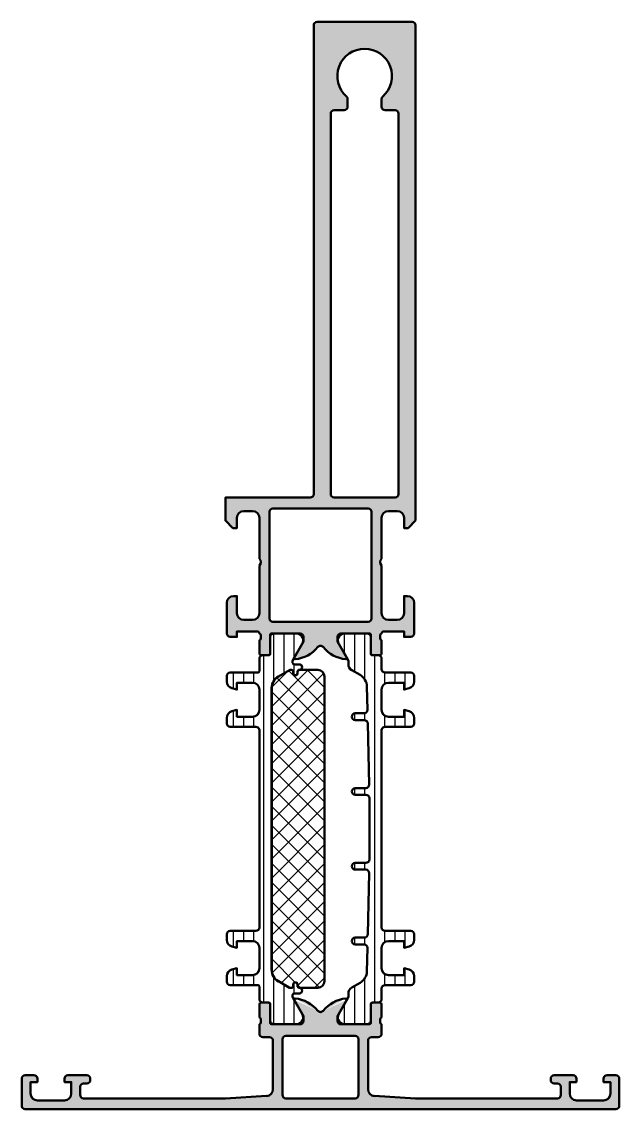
# Model space of a CAD drawing. Extents: x 0 to 88, y 0 to 160.
import ezdxf

# ---------------------------------------------------------------- set-up
doc = ezdxf.new("R2010")
doc.units = 0
for name, color, linetype, lineweight in [('0S-Alu contour', 7, 'Continuous', 50), ('0S-Alu hatch', 252, 'Continuous', 25), ('0S-Plastic contour', 254, 'Continuous', 50), ('0S-Plastic hatch', 253, 'Continuous', 25), ('0S-PT contour', 91, 'Continuous', 50), ('0S-PT hatch', 103, 'Continuous', 25)]:
    doc.layers.add(name, color=color, linetype=linetype, lineweight=lineweight)

# ---------------------------------------------------------------- blocks, each defined once
blk = doc.blocks.new('503200__FBF09C1D_7270_43C4_A4AC_3DA165FCC7B5_')
at = {"layer": '0S-Alu hatch'}
h = blk.add_hatch(color=256, dxfattribs=at)
edge = h.paths.add_edge_path()
edge.add_line((58, 86.6), (58, 159.5))
edge.add_arc((57.5, 159.5), 0.5, 0, 90)
edge.add_line((57.5, 160), (43.5, 160))
edge.add_arc((43.5, 159.5), 0.5, 90, 180)
edge.add_line((43, 159.5), (43, 90.5))
edge.add_ellipse((42.5, 90.5), major_axis=(-0.5, 0), ratio=1, start_angle=90, end_angle=180, ccw=False)
edge.add_line((42.5, 90), (30, 90))
edge.add_line((30, 90), (30, 86.6))
edge.add_line((30, 86.6), (31.1, 85.5))
edge.add_line((31.1, 85.5), (31.7, 85.5))
edge.add_line((31.7, 85.5), (31.7, 87))
edge.add_ellipse((32.7, 87), major_axis=(-1, 0), ratio=1, start_angle=270, end_angle=360, ccw=False)
edge.add_line((32.7, 88), (34, 88))
edge.add_ellipse((34, 87), major_axis=(-1, 0), ratio=1, start_angle=180, end_angle=270, ccw=False)
edge.add_line((35, 87), (35, 81))
edge.add_ellipse((34.47, 80.5), major_axis=(-0.725, 0), ratio=1, start_angle=136.3972, end_angle=223.6028, ccw=False)
edge.add_line((35, 80), (35, 73))
edge.add_ellipse((34, 73), major_axis=(-1, 0), ratio=1, start_angle=90, end_angle=180, ccw=False)
edge.add_line((34, 72), (32.7, 72))
edge.add_ellipse((32.7, 73), major_axis=(-1, 0), ratio=1, start_angle=0, end_angle=90, ccw=False)
edge.add_line((31.7, 73), (31.7, 75.5))
edge.add_line((31.7, 75.5), (31.2, 75.5))
edge.add_arc((31.2, 74.5), 1, 90, 180)
edge.add_line((30.2, 74.5), (30.2, 70))
edge.add_arc((30.7, 70), 0.5, 180, 270)
edge.add_line((30.7, 69.5), (31.7, 69.5))
edge.add_line((31.7, 69.5), (31.7, 70.3))
edge.add_line((31.7, 70.3), (34.7, 70.3))
edge.add_ellipse((34.7, 70), major_axis=(-0.3, 0), ratio=1, start_angle=180, end_angle=270, ccw=False)
edge.add_ellipse((34.9, 69.72), major_axis=(-0.3, 0), ratio=1, start_angle=180, end_angle=250.5288, ccw=False)
edge.add_line((35.2, 69.72), (35.2, 69.28))
edge.add_ellipse((34.9, 69.28), major_axis=(-0.3, 0), ratio=1, start_angle=109.4712, end_angle=180, ccw=False)
edge.add_line((35, 69), (35, 67.1))
edge.add_arc((35.3, 67.1), 0.3, 180, 270)
edge.add_line((35.3, 66.8), (36.29, 66.8))
edge.add_arc((36.29, 67.1), 0.3, 270, 360)
edge.add_line((36.59, 67.1), (36.59, 69.8))
edge.add_ellipse((36.79, 69.8), major_axis=(-0.2, 0), ratio=1, start_angle=270, end_angle=360, ccw=False)
edge.add_line((36.79, 70), (41, 70))
edge.add_ellipse((41, 69.5), major_axis=(-0.5, 0), ratio=1, start_angle=180, end_angle=270, ccw=False)
edge.add_line((41.5, 69.5), (41.5, 68.8))
edge.add_line((41.5, 68.8), (40.12, 66.41))
edge.add_arc((40.24, 66.34), 0.138, 150, 275.9273)
edge.add_arc((39.74, 71.17), 5, 275.9273, 320.829)
edge.add_ellipse((44, 67.7), major_axis=(-0.5, 0), ratio=1, start_angle=219.171, end_angle=320.829, ccw=False)
edge.add_arc((48.26, 71.17), 5, 219.171, 264.0727)
edge.add_arc((47.76, 66.34), 0.138, 264.0727, 390)
edge.add_line((47.88, 66.41), (46.5, 68.8))
edge.add_line((46.5, 68.8), (46.5, 69.5))
edge.add_ellipse((47, 69.5), major_axis=(-0.5, 0), ratio=1, start_angle=270, end_angle=360, ccw=False)
edge.add_line((47, 70), (51.21, 70))
edge.add_ellipse((51.21, 69.8), major_axis=(-0.2, 0), ratio=1, start_angle=180, end_angle=270, ccw=False)
edge.add_line((51.41, 69.8), (51.41, 67.1))
edge.add_arc((51.71, 67.1), 0.3, 180, 270)
edge.add_line((51.71, 66.8), (52.7, 66.8))
edge.add_arc((52.7, 67.1), 0.3, 270, 360)
edge.add_line((53, 67.1), (53, 69))
edge.add_ellipse((53.1, 69.28), major_axis=(-0.3, 0), ratio=1, start_angle=0, end_angle=70.5288, ccw=False)
edge.add_line((52.8, 69.28), (52.8, 69.72))
edge.add_ellipse((53.1, 69.72), major_axis=(-0.3, 0), ratio=1, start_angle=289.4712, end_angle=360, ccw=False)
edge.add_ellipse((53.3, 70), major_axis=(-0.3, 0), ratio=1, start_angle=270, end_angle=360, ccw=False)
edge.add_line((53.3, 70.3), (56.3, 70.3))
edge.add_line((56.3, 70.3), (56.3, 69.5))
edge.add_line((56.3, 69.5), (57.3, 69.5))
edge.add_arc((57.3, 70), 0.5, 270, 360)
edge.add_line((57.8, 70), (57.8, 74.5))
edge.add_arc((56.8, 74.5), 1, 0, 90)
edge.add_line((56.8, 75.5), (56.3, 75.5))
edge.add_line((56.3, 75.5), (56.3, 73))
edge.add_ellipse((55.3, 73), major_axis=(-1, 0), ratio=1, start_angle=90, end_angle=180, ccw=False)
edge.add_line((55.3, 72), (54, 72))
edge.add_ellipse((54, 73), major_axis=(-1, 0), ratio=1, start_angle=0, end_angle=90, ccw=False)
edge.add_line((53, 73), (53, 80))
edge.add_ellipse((53.52, 80.5), major_axis=(-0.725, 0), ratio=1, start_angle=-43.6028, end_angle=43.6028, ccw=False)
edge.add_line((53, 81), (53, 87))
edge.add_ellipse((54, 87), major_axis=(-1, 0), ratio=1, start_angle=270, end_angle=360, ccw=False)
edge.add_line((54, 88), (55.3, 88))
edge.add_ellipse((55.3, 87), major_axis=(-1, 0), ratio=1, start_angle=180, end_angle=270, ccw=False)
edge.add_line((56.3, 87), (56.3, 85.5))
edge.add_line((56.3, 85.5), (56.9, 85.5))
edge.add_line((56.9, 85.5), (58, 86.6))
edge = h.paths.add_edge_path()
edge.add_ellipse((46, 146.5), major_axis=(-0.5, 0), ratio=1, start_angle=270, end_angle=360, ccw=False)
edge.add_line((46, 147), (47.5, 147))
edge.add_arc((47.5, 147.5), 0.5, 270, 360)
edge.add_line((48, 147.5), (48, 148.61))
edge.add_arc((47.5, 148.61), 0.5, 0, 48.4722)
edge.add_ellipse((50.5, 152), major_axis=(-4.02, 0), ratio=1, start_angle=131.5278, end_angle=48.4722, ccw=False)
edge.add_arc((53.5, 148.61), 0.5, 131.5281, 180.0003)
edge.add_line((53, 148.61), (53, 147.5))
edge.add_arc((53.5, 147.5), 0.5, 180, 270)
edge.add_line((53.5, 147), (55, 147))
edge.add_ellipse((55, 146.5), major_axis=(-0.5, 0), ratio=1, start_angle=180, end_angle=270, ccw=False)
edge.add_line((55.5, 146.5), (55.5, 90.5))
edge.add_ellipse((55, 90.5), major_axis=(-0.5, 0), ratio=1, start_angle=90, end_angle=180, ccw=False)
edge.add_line((55, 90), (46, 90))
edge.add_ellipse((46, 90.5), major_axis=(-0.5, 0), ratio=1, start_angle=0, end_angle=90, ccw=False)
edge.add_line((45.5, 90.5), (45.5, 146.5))
edge = h.paths.add_edge_path()
edge.add_ellipse((51, 87.9), major_axis=(-0.5, 0), ratio=1, start_angle=180, end_angle=270, ccw=False)
edge.add_line((51.5, 87.9), (51.5, 72.2))
edge.add_ellipse((51, 72.2), major_axis=(-0.5, 0), ratio=1, start_angle=90, end_angle=180, ccw=False)
edge.add_line((51, 71.7), (37, 71.7))
edge.add_ellipse((37, 72.2), major_axis=(-0.5, 0), ratio=1, start_angle=0, end_angle=90, ccw=False)
edge.add_line((36.5, 72.2), (36.5, 87.9))
edge.add_ellipse((37, 87.9), major_axis=(-0.5, 0), ratio=1, start_angle=270, end_angle=360, ccw=False)
edge.add_line((37, 88.4), (51, 88.4))
at = {"layer": '0S-Alu contour', "color": 7}
for points in [[(43, 159.5), (43, 90.5)], [(57.5, 160), (43.5, 160)], [(58, 86.6), (58, 159.5)], [(48, 147.5), (48, 148.61)], [(53, 148.61), (53, 147.5)], [(45.5, 90.5), (45.5, 146.5)], [(46, 147), (47.5, 147)], [(53.5, 147), (55, 147)], [(55.5, 146.5), (55.5, 90.5)], [(42.5, 90), (30, 90), (30, 86.6), (31.1, 85.5), (31.7, 85.5), (31.7, 87)], [(55, 90), (46, 90)], [(37, 88.4), (51, 88.4)], [(32.7, 88), (34, 88)], [(35, 87), (35, 81)], [(36.5, 72.2), (36.5, 87.9)], [(51.5, 87.9), (51.5, 72.2)], [(53, 81), (53, 87)], [(54, 88), (55.3, 88)], [(56.3, 87), (56.3, 85.5), (56.9, 85.5), (58, 86.6)], [(35, 80), (35, 73)], [(53, 73), (53, 80)], [(31.7, 73), (31.7, 75.5), (31.2, 75.5)], [(56.8, 75.5), (56.3, 75.5), (56.3, 73)], [(30.2, 74.5), (30.2, 70)], [(57.8, 70), (57.8, 74.5)], [(34, 72), (32.7, 72)], [(51, 71.7), (37, 71.7)], [(55.3, 72), (54, 72)], [(30.7, 69.5), (31.7, 69.5), (31.7, 70.3), (34.7, 70.3)], [(35, 69), (35, 67.1)], [(35.2, 69.72), (35.2, 69.28)], [(36.59, 67.1), (36.59, 69.8)], [(36.79, 70), (41, 70)], [(41.5, 69.5), (41.5, 68.8), (40.12, 66.41)], [(47.88, 66.41), (46.5, 68.8), (46.5, 69.5)], [(47, 70), (51.21, 70)], [(51.41, 69.8), (51.41, 67.1)], [(52.8, 69.28), (52.8, 69.72)], [(53, 67.1), (53, 69)], [(53.3, 70.3), (56.3, 70.3), (56.3, 69.5), (57.3, 69.5)], [(35.3, 66.8), (36.29, 66.8)], [(51.71, 66.8), (52.7, 66.8)]]:
    blk.add_lwpolyline(points, dxfattribs=at)
for centre, radius, start, end in [((43.5, 159.5), 0.5, 90, 180), ((57.5, 159.5), 0.5, 0, 90), ((47.5, 148.61), 0.5, 0, 48.4722), ((53.5, 148.61), 0.5, 131.5281, 180.0003), ((47.5, 147.5), 0.5, 270, 0), ((53.5, 147.5), 0.5, 180, 270), ((31.2, 74.5), 1, 90, 180), ((56.8, 74.5), 1, 0, 90), ((30.7, 70), 0.5, 180, 270), ((57.3, 70), 0.5, 270, 0), ((39.74, 71.17), 5, 275.9273, 320.829), ((48.26, 71.17), 5, 219.171, 264.0727), ((35.3, 67.1), 0.3, 180, 270), ((36.29, 67.1), 0.3, 270, 0), ((40.24, 66.34), 0.138, 150, 275.9273), ((47.76, 66.34), 0.138, 264.0727, 30), ((51.71, 67.1), 0.3, 180, 270), ((52.7, 67.1), 0.3, 270, 0)]:
    blk.add_arc(centre, radius, start, end, dxfattribs=at)
at = {"layer": '0S-Alu contour', "color": 7, "extrusion": (0, 0, -1)}
for centre, radius, start, end in [((-50.5, 152), 4.02, 311.5278, 228.4722), ((-46, 146.5), 0.5, 0, 90), ((-55, 146.5), 0.5, 90, 180), ((-42.5, 90.5), 0.5, 180, 270), ((-46, 90.5), 0.5, 270, 0), ((-55, 90.5), 0.5, 180, 270), ((-37, 87.9), 0.5, 0, 90), ((-51, 87.9), 0.5, 90, 180), ((-32.7, 87), 1, 0, 90), ((-34, 87), 1, 90, 180), ((-54, 87), 1, 0, 90), ((-55.3, 87), 1, 90, 180), ((-34.47, 80.5), 0.725, 136.3972, 223.6028), ((-53.52, 80.5), 0.725, 316.3972, 43.6028), ((-32.7, 73), 1, 270, 0), ((-34, 73), 1, 180, 270), ((-37, 72.2), 0.5, 270, 0), ((-51, 72.2), 0.5, 180, 270), ((-54, 73), 1, 270, 0), ((-55.3, 73), 1, 180, 270), ((-34.7, 70), 0.3, 90, 180), ((-34.9, 69.72), 0.3, 109.4712, 180), ((-34.9, 69.28), 0.3, 180, 250.5288), ((-36.79, 69.8), 0.2, 0, 90), ((-41, 69.5), 0.5, 90, 180), ((-47, 69.5), 0.5, 0, 90), ((-51.21, 69.8), 0.2, 90, 180), ((-53.1, 69.72), 0.3, 0, 70.5288), ((-53.1, 69.28), 0.3, 289.4712, 0), ((-53.3, 70), 0.3, 0, 90), ((-44, 67.7), 0.5, 39.171, 140.829)]:
    blk.add_arc(centre, radius, start, end, dxfattribs=at)
blk = doc.blocks.new('503220__0477EEE5_4C4A_4097_9302_1C21834B99CC_')
at = {"layer": '0S-Alu hatch'}
h = blk.add_hatch(color=256, dxfattribs=at)
edge = h.paths.add_edge_path()
edge.add_line((86.2, 5), (87.5, 5))
edge.add_ellipse((87.5, 4.5), major_axis=(-0.5, 0), ratio=1, start_angle=180, end_angle=270, ccw=False)
edge.add_line((88, 4.5), (88, 0.5))
edge.add_ellipse((87.5, 0.5), major_axis=(-0.5, 0), ratio=1, start_angle=90, end_angle=180, ccw=False)
edge.add_line((87.5, 0), (0.5, 0))
edge.add_ellipse((0.5, 0.5), major_axis=(-0.5, 0), ratio=1, start_angle=0, end_angle=90, ccw=False)
edge.add_line((0, 0.5), (0, 4.5))
edge.add_ellipse((0.5, 4.5), major_axis=(-0.5, 0), ratio=1, start_angle=270, end_angle=360, ccw=False)
edge.add_line((0.5, 5), (1.8, 5))
edge.add_ellipse((1.8, 4.5), major_axis=(-0.5, 0), ratio=1, start_angle=180, end_angle=270, ccw=False)
edge.add_line((2.3, 4.5), (2.3, 4))
edge.add_line((2.3, 4), (1.3, 4))
edge.add_line((1.3, 4), (1.3, 2.3))
edge.add_arc((2.3, 2.3), 1, 180, 270)
edge.add_line((2.3, 1.3), (6.3, 1.3))
edge.add_arc((6.3, 2.3), 1, 270, 360)
edge.add_line((7.3, 2.3), (7.3, 4))
edge.add_line((7.3, 4), (6.3, 4))
edge.add_line((6.3, 4), (6.3, 4.5))
edge.add_ellipse((6.8, 4.5), major_axis=(-0.5, 0), ratio=1, start_angle=270, end_angle=360, ccw=False)
edge.add_line((6.8, 5), (9.6, 5))
edge.add_ellipse((9.6, 4.5), major_axis=(-0.5, 0), ratio=1, start_angle=180, end_angle=270, ccw=False)
edge.add_line((10.1, 4.5), (10.1, 4.3))
edge.add_ellipse((9.6, 4.3), major_axis=(-0.5, 0), ratio=1, start_angle=90, end_angle=180, ccw=False)
edge.add_line((9.6, 3.8), (9.1, 3.8))
edge.add_arc((9.1, 3.3), 0.5, 90, 180)
edge.add_line((8.6, 3.3), (8.6, 2.1))
edge.add_arc((9.1, 2.1), 0.5, 180, 270)
edge.add_line((9.1, 1.6), (30, 1.6))
edge.add_line((30, 1.6), (36.06, 1.95))
edge.add_arc((36, 2.94), 1, 273.2705, 360)
edge.add_line((37, 2.94), (37, 10.1))
edge.add_arc((36.5, 10.1), 0.5, 0, 90)
edge.add_line((36.5, 10.6), (35.5, 10.6))
edge.add_ellipse((35.5, 11.1), major_axis=(-0.5, 0), ratio=1, start_angle=0, end_angle=90, ccw=False)
edge.add_line((35, 11.1), (35, 12.5))
edge.add_arc((34.9, 12.78), 0.3, 289.4712, 360)
edge.add_line((35.2, 12.78), (35.2, 13.22))
edge.add_arc((34.9, 13.22), 0.3, 0, 70.5288)
edge.add_line((35, 13.5), (35, 15.4))
edge.add_ellipse((35.3, 15.4), major_axis=(-0.3, 0), ratio=1, start_angle=270, end_angle=360, ccw=False)
edge.add_line((35.3, 15.7), (36.29, 15.7))
edge.add_ellipse((36.29, 15.4), major_axis=(-0.3, 0), ratio=1, start_angle=180, end_angle=270, ccw=False)
edge.add_line((36.59, 15.4), (36.59, 12.7))
edge.add_arc((36.79, 12.7), 0.2, 180, 270)
edge.add_line((36.79, 12.5), (41, 12.5))
edge.add_arc((41, 13), 0.5, 270, 360)
edge.add_line((41.5, 13), (41.5, 13.7))
edge.add_line((41.5, 13.7), (40.12, 16.09))
edge.add_ellipse((40.24, 16.16), major_axis=(-0.138, 0), ratio=1, start_angle=-95.9273, end_angle=30, ccw=False)
edge.add_ellipse((39.74, 11.33), major_axis=(-5, 0), ratio=1, start_angle=219.171, end_angle=264.0727, ccw=False)
edge.add_arc((44, 14.8), 0.5, 219.171, 320.829)
edge.add_ellipse((48.26, 11.33), major_axis=(-5, 0), ratio=1, start_angle=275.9273, end_angle=320.829, ccw=False)
edge.add_ellipse((47.76, 16.16), major_axis=(-0.138, 0), ratio=1, start_angle=150, end_angle=275.9273, ccw=False)
edge.add_line((47.88, 16.09), (46.5, 13.7))
edge.add_line((46.5, 13.7), (46.5, 13))
edge.add_arc((47, 13), 0.5, 180, 270)
edge.add_line((47, 12.5), (51.21, 12.5))
edge.add_arc((51.21, 12.7), 0.2, 270, 360)
edge.add_line((51.41, 12.7), (51.41, 15.4))
edge.add_ellipse((51.71, 15.4), major_axis=(-0.3, 0), ratio=1, start_angle=270, end_angle=360, ccw=False)
edge.add_line((51.71, 15.7), (52.7, 15.7))
edge.add_ellipse((52.7, 15.4), major_axis=(-0.3, 0), ratio=1, start_angle=180, end_angle=270, ccw=False)
edge.add_line((53, 15.4), (53, 13.5))
edge.add_arc((53.1, 13.22), 0.3, 109.4712, 180)
edge.add_line((52.8, 13.22), (52.8, 12.78))
edge.add_arc((53.1, 12.78), 0.3, 180, 250.5288)
edge.add_line((53, 12.5), (53, 11.1))
edge.add_ellipse((52.5, 11.1), major_axis=(-0.5, 0), ratio=1, start_angle=90, end_angle=180, ccw=False)
edge.add_line((52.5, 10.6), (51.5, 10.6))
edge.add_arc((51.5, 10.1), 0.5, 90, 180)
edge.add_line((51, 10.1), (51, 2.94))
edge.add_arc((52, 2.94), 1, 180, 266.7295)
edge.add_line((51.94, 1.95), (58, 1.6))
edge.add_line((58, 1.6), (78.9, 1.6))
edge.add_arc((78.9, 2.1), 0.5, 270, 360)
edge.add_line((79.4, 2.1), (79.4, 3.3))
edge.add_arc((78.9, 3.3), 0.5, 0, 90)
edge.add_line((78.9, 3.8), (78.4, 3.8))
edge.add_ellipse((78.4, 4.3), major_axis=(-0.5, 0), ratio=1, start_angle=0, end_angle=90, ccw=False)
edge.add_line((77.9, 4.3), (77.9, 4.5))
edge.add_ellipse((78.4, 4.5), major_axis=(-0.5, 0), ratio=1, start_angle=270, end_angle=360, ccw=False)
edge.add_line((78.4, 5), (81.2, 5))
edge.add_ellipse((81.2, 4.5), major_axis=(-0.5, 0), ratio=1, start_angle=180, end_angle=270, ccw=False)
edge.add_line((81.7, 4.5), (81.7, 4))
edge.add_line((81.7, 4), (80.7, 4))
edge.add_line((80.7, 4), (80.7, 2.3))
edge.add_arc((81.7, 2.3), 1, 180, 270)
edge.add_line((81.7, 1.3), (85.7, 1.3))
edge.add_arc((85.7, 2.3), 1, 270, 360)
edge.add_line((86.7, 2.3), (86.7, 4))
edge.add_line((86.7, 4), (85.7, 4))
edge.add_line((85.7, 4), (85.7, 4.5))
edge.add_ellipse((86.2, 4.5), major_axis=(-0.5, 0), ratio=1, start_angle=270, end_angle=360, ccw=False)
edge = h.paths.add_edge_path()
edge.add_arc((49.1, 10.3), 0.5, 0, 90)
edge.add_line((49.1, 10.8), (38.9, 10.8))
edge.add_arc((38.9, 10.3), 0.5, 90, 180)
edge.add_line((38.4, 10.3), (38.4, 2.1))
edge.add_arc((38.9, 2.1), 0.5, 180, 270)
edge.add_line((38.9, 1.6), (49.1, 1.6))
edge.add_arc((49.1, 2.1), 0.5, 270, 360)
edge.add_line((49.6, 2.1), (49.6, 10.3))
at = {"layer": '0S-Alu contour', "color": 7}
for points in [[(41.5, 13), (41.5, 13.7), (40.12, 16.09)], [(47.88, 16.09), (46.5, 13.7), (46.5, 13)], [(35, 13.5), (35, 15.4)], [(35.3, 15.7), (36.29, 15.7)], [(36.59, 15.4), (36.59, 12.7)], [(51.41, 12.7), (51.41, 15.4)], [(51.71, 15.7), (52.7, 15.7)], [(53, 15.4), (53, 13.5)], [(35.2, 12.78), (35.2, 13.22)], [(52.8, 13.22), (52.8, 12.78)], [(35, 11.1), (35, 12.5)], [(36.79, 12.5), (41, 12.5)], [(47, 12.5), (51.21, 12.5)], [(53, 12.5), (53, 11.1)], [(36.5, 10.6), (35.5, 10.6)], [(37, 2.94), (37, 10.1)], [(38.4, 10.3), (38.4, 2.1)], [(49.1, 10.8), (38.9, 10.8)], [(49.6, 2.1), (49.6, 10.3)], [(51, 10.1), (51, 2.94)], [(52.5, 10.6), (51.5, 10.6)], [(0.5, 5), (1.8, 5)], [(6.8, 5), (9.6, 5)], [(78.4, 5), (81.2, 5)], [(86.2, 5), (87.5, 5)], [(0, 0.5), (0, 4.5)], [(2.3, 4.5), (2.3, 4), (1.3, 4), (1.3, 2.3)], [(7.3, 2.3), (7.3, 4), (6.3, 4), (6.3, 4.5)], [(8.6, 3.3), (8.6, 2.1)], [(9.6, 3.8), (9.1, 3.8)], [(10.1, 4.5), (10.1, 4.3)], [(77.9, 4.3), (77.9, 4.5)], [(78.9, 3.8), (78.4, 3.8)], [(79.4, 2.1), (79.4, 3.3)], [(81.7, 4.5), (81.7, 4), (80.7, 4), (80.7, 2.3)], [(86.7, 2.3), (86.7, 4), (85.7, 4), (85.7, 4.5)], [(88, 4.5), (88, 0.5)], [(9.1, 1.6), (30, 1.6), (36.06, 1.95)], [(51.94, 1.95), (58, 1.6), (78.9, 1.6)], [(87.5, 0), (0.5, 0)], [(2.3, 1.3), (6.3, 1.3)], [(38.9, 1.6), (49.1, 1.6)], [(81.7, 1.3), (85.7, 1.3)]]:
    blk.add_lwpolyline(points, dxfattribs=at)
at = {"layer": '0S-Alu contour', "color": 7, "extrusion": (0, 0, -1)}
for centre, radius, start, end in [((-40.24, 16.16), 0.138, 330, 95.9273), ((-39.74, 11.33), 5, 95.9273, 140.829), ((-48.26, 11.33), 5, 39.171, 84.0727), ((-47.76, 16.16), 0.138, 84.0727, 210), ((-35.3, 15.4), 0.3, 0, 90), ((-36.29, 15.4), 0.3, 90, 180), ((-51.71, 15.4), 0.3, 0, 90), ((-52.7, 15.4), 0.3, 90, 180), ((-35.5, 11.1), 0.5, 270, 0), ((-52.5, 11.1), 0.5, 180, 270), ((-0.5, 4.5), 0.5, 0, 90), ((-1.8, 4.5), 0.5, 90, 180), ((-6.8, 4.5), 0.5, 0, 90), ((-9.6, 4.5), 0.5, 90, 180), ((-78.4, 4.5), 0.5, 0, 90), ((-81.2, 4.5), 0.5, 90, 180), ((-86.2, 4.5), 0.5, 0, 90), ((-87.5, 4.5), 0.5, 90, 180), ((-9.6, 4.3), 0.5, 180, 270), ((-78.4, 4.3), 0.5, 270, 0), ((-0.5, 0.5), 0.5, 270, 0), ((-87.5, 0.5), 0.5, 180, 270)]:
    blk.add_arc(centre, radius, start, end, dxfattribs=at)
at = {"layer": '0S-Alu contour', "color": 7}
for centre, radius, start, end in [((44, 14.8), 0.5, 219.171, 320.829), ((34.9, 13.22), 0.3, 0, 70.5288), ((41, 13), 0.5, 270, 0), ((47, 13), 0.5, 180, 270), ((53.1, 13.22), 0.3, 109.4712, 180), ((34.9, 12.78), 0.3, 289.4712, 0), ((36.79, 12.7), 0.2, 180, 270), ((51.21, 12.7), 0.2, 270, 0), ((53.1, 12.78), 0.3, 180, 250.5288), ((36.5, 10.1), 0.5, 0, 90), ((38.9, 10.3), 0.5, 90, 180), ((49.1, 10.3), 0.5, 0, 90), ((51.5, 10.1), 0.5, 90, 180), ((9.1, 3.3), 0.5, 90, 180), ((78.9, 3.3), 0.5, 0, 90), ((2.3, 2.3), 1, 180, 270), ((6.3, 2.3), 1, 270, 0), ((9.1, 2.1), 0.5, 180, 270), ((36, 2.94), 1, 273.2705, 0), ((38.9, 2.1), 0.5, 180, 270), ((49.1, 2.1), 0.5, 270, 0), ((52, 2.94), 1, 180, 266.7295), ((78.9, 2.1), 0.5, 270, 0), ((81.7, 2.3), 1, 180, 270), ((85.7, 2.3), 1, 270, 0)]:
    blk.add_arc(centre, radius, start, end, dxfattribs=at)
blk = doc.blocks.new('284595__67438B92_7029_4BF4_AF75_6BC2DD6FCB0E___C533462F_7734_4050_9F38_A0FD3E16337D_')
at = {"layer": '0S-Plastic hatch'}
h = blk.add_hatch(dxfattribs=at)
h.set_pattern_fill('ANSI31', color=256, scale=0.468, angle=45, style=0)
edge = h.paths.add_edge_path()
edge.add_line((30.2, 62.92), (30.2, 63.75))
edge.add_ellipse((30.7, 63.75), major_axis=(-0.5, 0), ratio=1, start_angle=270, end_angle=360, ccw=False)
edge.add_line((30.7, 64.25), (34.8, 64.25))
edge.add_arc((34.8, 64.45), 0.2, 270, 360)
edge.add_line((35, 64.45), (35, 66.29))
edge.add_ellipse((35.5, 66.29), major_axis=(-0.5, 0), ratio=1, start_angle=269.9997, end_angle=360, ccw=False)
edge.add_line((35.5, 66.79), (36.31, 66.79))
edge.add_arc((36.31, 67.09), 0.3, 270, 360)
edge.add_line((36.61, 67.09), (36.61, 69.49))
edge.add_ellipse((37.11, 69.49), major_axis=(-0.5, 0), ratio=1, start_angle=-90.0003, end_angle=0.0003, ccw=False)
edge.add_line((37.11, 69.99), (40.59, 69.99))
edge.add_ellipse((40.44, 69), major_axis=(-1, 0), ratio=1, start_angle=147.273, end_angle=261.8184, ccw=False)
edge.add_line((41.28, 68.46), (39.97, 66.18))
edge.add_arc((40.4, 65.93), 0.5, 150, 180.0057)
edge.add_line((39.9, 65.93), (39.9, 65.7))
edge.add_arc((40.15, 65.7), 0.25, 180, 270)
edge.add_line((40.15, 65.45), (40.9, 65.45))
edge.add_ellipse((40.9, 65.05), major_axis=(-0.399, 0), ratio=1, start_angle=90, end_angle=270, ccw=False)
edge.add_arc((40.9, 64.35), 0.301, 90, 180)
edge.add_line((40.6, 64.35), (40.6, 64.15))
edge.add_ellipse((40.3, 64.15), major_axis=(-0.299, 0), ratio=1, start_angle=0, end_angle=180, ccw=False)
edge.add_line((40, 64.15), (40, 64.35))
edge.add_arc((39.7, 64.35), 0.3, 0, 86.6064)
edge.add_line((39.72, 64.65), (39.53, 64.65))
edge.add_arc((39.53, 64.45), 0.2, 90, 120)
edge.add_line((39.43, 64.62), (37.8, 63.68))
edge.add_arc((38.8, 61.95), 2, 120, 180)
edge.add_line((36.8, 61.95), (36.8, 20.55))
edge.add_arc((38.8, 20.55), 2, 180, 240)
edge.add_line((37.8, 18.82), (39.43, 17.88))
edge.add_arc((39.53, 18.05), 0.2, 240, 270)
edge.add_line((39.53, 17.85), (39.72, 17.85))
edge.add_arc((39.7, 18.15), 0.3, 273.3936, 360)
edge.add_line((40, 18.15), (40, 18.35))
edge.add_ellipse((40.3, 18.35), major_axis=(-0.299, 0), ratio=1, start_angle=180, end_angle=360, ccw=False)
edge.add_line((40.6, 18.35), (40.6, 18.15))
edge.add_arc((40.9, 18.15), 0.301, 180, 270)
edge.add_ellipse((40.9, 17.45), major_axis=(-0.399, 0), ratio=1, start_angle=90, end_angle=270, ccw=False)
edge.add_line((40.9, 17.05), (40.15, 17.05))
edge.add_arc((40.15, 16.8), 0.25, 90, 180)
edge.add_line((39.9, 16.8), (39.9, 16.57))
edge.add_arc((40.4, 16.57), 0.5, 179.9943, 210)
edge.add_line((39.97, 16.32), (41.28, 14.04))
edge.add_ellipse((40.44, 13.5), major_axis=(-1, 0), ratio=1, start_angle=98.1816, end_angle=212.727, ccw=False)
edge.add_line((40.59, 12.51), (37.11, 12.51))
edge.add_ellipse((37.11, 13.01), major_axis=(-0.5, 0), ratio=1, start_angle=-0.0003, end_angle=90.0003, ccw=False)
edge.add_line((36.61, 13.01), (36.61, 15.41))
edge.add_arc((36.31, 15.41), 0.3, 0, 90)
edge.add_line((36.31, 15.71), (35.5, 15.71))
edge.add_ellipse((35.5, 16.21), major_axis=(-0.5, 0), ratio=1, start_angle=0, end_angle=90.0003, ccw=False)
edge.add_line((35, 16.21), (35, 18.05))
edge.add_arc((34.8, 18.05), 0.2, 0, 90)
edge.add_line((34.8, 18.25), (30.7, 18.25))
edge.add_ellipse((30.7, 18.75), major_axis=(-0.5, 0), ratio=1, start_angle=0, end_angle=90, ccw=False)
edge.add_line((30.2, 18.75), (30.2, 19.58))
edge.add_ellipse((31.2, 19.58), major_axis=(-1, 0), ratio=1, start_angle=285, end_angle=360, ccw=False)
edge.add_line((30.94, 20.55), (31.7, 20.75))
edge.add_line((31.7, 20.75), (31.7, 19.75))
edge.add_line((31.7, 19.75), (34, 19.75))
edge.add_arc((34, 20.75), 1, 270, 360)
edge.add_line((35, 20.75), (35, 23.75))
edge.add_arc((34, 23.75), 1, 0, 90)
edge.add_line((34, 24.75), (31.7, 24.75))
edge.add_line((31.7, 24.75), (31.7, 23.75))
edge.add_line((31.7, 23.75), (30.94, 23.95))
edge.add_ellipse((31.2, 24.92), major_axis=(-1, 0), ratio=1, start_angle=0, end_angle=75, ccw=False)
edge.add_line((30.2, 24.92), (30.2, 25.75))
edge.add_ellipse((30.7, 25.75), major_axis=(-0.5, 0), ratio=1, start_angle=270, end_angle=360, ccw=False)
edge.add_line((30.7, 26.25), (34.5, 26.25))
edge.add_arc((34.5, 26.75), 0.5, 270, 360)
edge.add_line((35, 26.75), (35, 55.75))
edge.add_arc((34.5, 55.75), 0.5, 0, 90)
edge.add_line((34.5, 56.25), (30.7, 56.25))
edge.add_ellipse((30.7, 56.75), major_axis=(-0.5, 0), ratio=1, start_angle=0, end_angle=90, ccw=False)
edge.add_line((30.2, 56.75), (30.2, 57.58))
edge.add_ellipse((31.2, 57.58), major_axis=(-1, 0), ratio=1, start_angle=285, end_angle=360, ccw=False)
edge.add_line((30.94, 58.55), (31.7, 58.75))
edge.add_line((31.7, 58.75), (31.7, 57.75))
edge.add_line((31.7, 57.75), (34, 57.75))
edge.add_arc((34, 58.75), 1, 270, 360)
edge.add_line((35, 58.75), (35, 61.75))
edge.add_arc((34, 61.75), 1, 0, 90)
edge.add_line((34, 62.75), (31.7, 62.75))
edge.add_line((31.7, 62.75), (31.7, 61.75))
edge.add_line((31.7, 61.75), (30.94, 61.95))
edge.add_ellipse((31.2, 62.92), major_axis=(-1, 0), ratio=1, start_angle=0, end_angle=75, ccw=False)
at = {"layer": '0S-Plastic contour', "color": 7}
for points in [[(36.61, 67.09), (36.61, 69.49)], [(37.11, 69.99), (40.59, 69.99)], [(41.28, 68.46), (39.97, 66.18)], [(35, 64.45), (35, 66.29)], [(35.5, 66.79), (36.31, 66.79)], [(39.9, 65.93), (39.9, 65.7)], [(30.7, 64.25), (34.8, 64.25)], [(39.43, 64.62), (37.8, 63.68)], [(39.72, 64.65), (39.53, 64.65)], [(40, 64.15), (40, 64.35)], [(40.15, 65.45), (40.9, 65.45)], [(40.6, 64.35), (40.6, 64.15)], [(30.2, 62.92), (30.2, 63.75)], [(34, 62.75), (31.7, 62.75), (31.7, 61.75), (30.94, 61.95)], [(35, 58.75), (35, 61.75)], [(36.8, 61.95), (36.8, 20.55)], [(30.94, 58.55), (31.7, 58.75), (31.7, 57.75), (34, 57.75)], [(30.2, 56.75), (30.2, 57.58)], [(34.5, 56.25), (30.7, 56.25)], [(35, 26.75), (35, 55.75)], [(30.2, 24.92), (30.2, 25.75)], [(30.7, 26.25), (34.5, 26.25)], [(34, 24.75), (31.7, 24.75), (31.7, 23.75), (30.94, 23.95)], [(35, 20.75), (35, 23.75)], [(30.2, 18.75), (30.2, 19.58)], [(30.94, 20.55), (31.7, 20.75), (31.7, 19.75), (34, 19.75)], [(34.8, 18.25), (30.7, 18.25)], [(35, 16.21), (35, 18.05)], [(37.8, 18.82), (39.43, 17.88)], [(39.53, 17.85), (39.72, 17.85)], [(40, 18.15), (40, 18.35)], [(40.6, 18.35), (40.6, 18.15)], [(39.9, 16.8), (39.9, 16.57)], [(39.97, 16.32), (41.28, 14.04)], [(40.9, 17.05), (40.15, 17.05)], [(36.31, 15.71), (35.5, 15.71)], [(36.61, 13.01), (36.61, 15.41)], [(40.59, 12.51), (37.11, 12.51)]]:
    blk.add_lwpolyline(points, dxfattribs=at)
at = {"layer": '0S-Plastic contour', "color": 7, "extrusion": (0, 0, -1)}
for centre, radius, start, end in [((-37.11, 69.49), 0.5, 359.9997, 90.0003), ((-40.44, 69), 1, 98.1816, 212.727), ((-35.5, 66.29), 0.5, 0, 90.0003), ((-30.7, 63.75), 0.5, 0, 90), ((-40.3, 64.15), 0.299, 180, 0), ((-40.9, 65.05), 0.399, 90, 270), ((-31.2, 62.92), 1, 285, 0), ((-31.2, 57.58), 1, 0, 75), ((-30.7, 56.75), 0.5, 270, 0), ((-30.7, 25.75), 0.5, 0, 90), ((-31.2, 24.92), 1, 285, 0), ((-31.2, 19.58), 1, 0, 75), ((-30.7, 18.75), 0.5, 270, 0), ((-40.3, 18.35), 0.299, 0, 180), ((-40.9, 17.45), 0.399, 90, 270), ((-35.5, 16.21), 0.5, 269.9997, 0), ((-37.11, 13.01), 0.5, 269.9997, 0.0003), ((-40.44, 13.5), 1, 147.273, 261.8184)]:
    blk.add_arc(centre, radius, start, end, dxfattribs=at)
at = {"layer": '0S-Plastic contour', "color": 7}
for centre, radius, start, end in [((36.31, 67.09), 0.3, 270, 0), ((40.4, 65.93), 0.5, 150, 180.0057), ((40.15, 65.7), 0.25, 180, 270), ((34.8, 64.45), 0.2, 270, 0), ((39.53, 64.45), 0.2, 90, 120), ((39.7, 64.35), 0.3, 0, 86.6064), ((40.9, 64.35), 0.301, 90, 180), ((34, 61.75), 1, 0, 90), ((38.8, 61.95), 2, 120, 180), ((34, 58.75), 1, 270, 0), ((34.5, 55.75), 0.5, 0, 90), ((34.5, 26.75), 0.5, 270, 0), ((34, 23.75), 1, 0, 90), ((34, 20.75), 1, 270, 0), ((38.8, 20.55), 2, 180, 240), ((34.8, 18.05), 0.2, 0, 90), ((39.53, 18.05), 0.2, 240, 270), ((39.7, 18.15), 0.3, 273.3936, 0), ((40.9, 18.15), 0.301, 180, 270), ((40.15, 16.8), 0.25, 90, 180), ((40.4, 16.57), 0.5, 179.9943, 210), ((36.31, 15.41), 0.3, 0, 90)]:
    blk.add_arc(centre, radius, start, end, dxfattribs=at)
blk = doc.blocks.new('284595__56B124EA_ED74_4E34_ADD7_D36101F86EAE___65D8E29B_32D2_432C_919A_390422766316_')
at = {"layer": '0S-Plastic hatch'}
h = blk.add_hatch(dxfattribs=at)
h.set_pattern_fill('ANSI31', color=256, scale=0.468, angle=45, style=0)
edge = h.paths.add_edge_path()
edge.add_line((57.3, 56.25), (53.5, 56.25))
edge.add_arc((53.5, 55.75), 0.5, 90, 180)
edge.add_line((53, 55.75), (53, 26.75))
edge.add_arc((53.5, 26.75), 0.5, 180, 270)
edge.add_line((53.5, 26.25), (57.3, 26.25))
edge.add_ellipse((57.3, 25.75), major_axis=(-0.5, 0), ratio=1, start_angle=180, end_angle=270, ccw=False)
edge.add_line((57.8, 25.75), (57.8, 24.92))
edge.add_ellipse((56.8, 24.92), major_axis=(-1, 0), ratio=1, start_angle=105, end_angle=180, ccw=False)
edge.add_line((57.06, 23.95), (56.3, 23.75))
edge.add_line((56.3, 23.75), (56.3, 24.75))
edge.add_line((56.3, 24.75), (54, 24.75))
edge.add_arc((54, 23.75), 1, 90, 180)
edge.add_line((53, 23.75), (53, 20.75))
edge.add_arc((54, 20.75), 1, 180, 270)
edge.add_line((54, 19.75), (56.3, 19.75))
edge.add_line((56.3, 19.75), (56.3, 20.75))
edge.add_line((56.3, 20.75), (57.06, 20.55))
edge.add_ellipse((56.8, 19.58), major_axis=(-1, 0), ratio=1, start_angle=180, end_angle=255, ccw=False)
edge.add_line((57.8, 19.58), (57.8, 18.75))
edge.add_ellipse((57.3, 18.75), major_axis=(-0.5, 0), ratio=1, start_angle=90, end_angle=180, ccw=False)
edge.add_line((57.3, 18.25), (53.5, 18.25))
edge.add_arc((53.5, 17.75), 0.5, 90, 180)
edge.add_line((53, 17.75), (53, 16.21))
edge.add_ellipse((52.5, 16.21), major_axis=(-0.5, 0), ratio=1, start_angle=90, end_angle=180, ccw=False)
edge.add_line((52.5, 15.71), (51.69, 15.71))
edge.add_arc((51.69, 15.41), 0.3, 90, 180)
edge.add_line((51.39, 15.41), (51.39, 13.01))
edge.add_ellipse((50.89, 13.01), major_axis=(-0.5, 0), ratio=1, start_angle=89.9997, end_angle=180.0003, ccw=False)
edge.add_line((50.89, 12.51), (47.41, 12.51))
edge.add_ellipse((47.56, 13.5), major_axis=(-1, 0), ratio=1, start_angle=-32.727, end_angle=81.8184, ccw=False)
edge.add_line((46.71, 14.04), (48.03, 16.32))
edge.add_arc((47.6, 16.57), 0.5, 330, 360.5452)
edge.add_line((48.1, 16.58), (48.1, 17.03))
edge.add_ellipse((49.1, 17.03), major_axis=(-1, 0), ratio=1, start_angle=300, end_angle=360, ccw=False)
edge.add_line((48.6, 17.9), (49.83, 18.61))
edge.add_arc((48.83, 20.34), 2, 300, 358.6586)
edge.add_line((50.83, 20.29), (50.91, 23.74))
edge.add_arc((50.41, 23.75), 0.5, 358.6586, 450)
edge.add_line((50.41, 24.25), (49.1, 24.25))
edge.add_ellipse((49.1, 24.75), major_axis=(-0.5, 0), ratio=1, start_angle=-90, end_angle=90, ccw=False)
edge.add_line((49.1, 25.25), (50.45, 25.25))
edge.add_arc((50.45, 25.75), 0.5, 270, 358.6586)
edge.add_line((50.95, 25.74), (51.16, 34.74))
edge.add_arc((50.66, 34.75), 0.5, 358.6586, 450)
edge.add_line((50.66, 35.25), (49.1, 35.25))
edge.add_ellipse((49.1, 35.75), major_axis=(-0.5, 0), ratio=1, start_angle=-90, end_angle=90, ccw=False)
edge.add_line((49.1, 36.25), (50.7, 36.25))
edge.add_arc((50.7, 36.75), 0.5, 270, 360)
edge.add_line((51.2, 36.75), (51.2, 45.75))
edge.add_arc((50.7, 45.75), 0.5, 0, 90)
edge.add_line((50.7, 46.25), (49.1, 46.25))
edge.add_ellipse((49.1, 46.75), major_axis=(-0.5, 0), ratio=1, start_angle=-90, end_angle=90, ccw=False)
edge.add_line((49.1, 47.25), (50.66, 47.25))
edge.add_arc((50.66, 47.75), 0.5, 270, 361.3414)
edge.add_line((51.16, 47.76), (50.95, 56.76))
edge.add_arc((50.45, 56.75), 0.5, 1.3414, 90)
edge.add_line((50.45, 57.25), (49.1, 57.25))
edge.add_ellipse((49.1, 57.75), major_axis=(-0.5, 0), ratio=1, start_angle=-90, end_angle=90, ccw=False)
edge.add_line((49.1, 58.25), (50.41, 58.25))
edge.add_arc((50.41, 58.75), 0.5, 270, 361.3414)
edge.add_line((50.91, 58.76), (50.83, 62.21))
edge.add_arc((48.83, 62.16), 2, 1.3414, 60)
edge.add_line((49.83, 63.89), (48.6, 64.6))
edge.add_ellipse((49.1, 65.47), major_axis=(-1, 0), ratio=1, start_angle=0, end_angle=60, ccw=False)
edge.add_line((48.1, 65.47), (48.1, 65.92))
edge.add_arc((47.6, 65.93), 0.5, 359.4548, 390)
edge.add_line((48.03, 66.18), (46.71, 68.46))
edge.add_ellipse((47.56, 69), major_axis=(-1, 0), ratio=1, start_angle=-81.8184, end_angle=32.727, ccw=False)
edge.add_line((47.41, 69.99), (50.89, 69.99))
edge.add_ellipse((50.89, 69.49), major_axis=(-0.5, 0), ratio=1, start_angle=179.9997, end_angle=270.0003, ccw=False)
edge.add_line((51.39, 69.49), (51.39, 67.09))
edge.add_arc((51.69, 67.09), 0.3, 180, 270)
edge.add_line((51.69, 66.79), (52.5, 66.79))
edge.add_ellipse((52.5, 66.29), major_axis=(-0.5, 0), ratio=1, start_angle=180, end_angle=270, ccw=False)
edge.add_line((53, 66.29), (53, 64.75))
edge.add_arc((53.5, 64.75), 0.5, 180, 270)
edge.add_line((53.5, 64.25), (57.3, 64.25))
edge.add_ellipse((57.3, 63.75), major_axis=(-0.5, 0), ratio=1, start_angle=180, end_angle=270, ccw=False)
edge.add_line((57.8, 63.75), (57.8, 62.92))
edge.add_ellipse((56.8, 62.92), major_axis=(-1, 0), ratio=1, start_angle=105, end_angle=180, ccw=False)
edge.add_line((57.06, 61.95), (56.3, 61.75))
edge.add_line((56.3, 61.75), (56.3, 62.75))
edge.add_line((56.3, 62.75), (54, 62.75))
edge.add_arc((54, 61.75), 1, 90, 180)
edge.add_line((53, 61.75), (53, 58.75))
edge.add_arc((54, 58.75), 1, 180, 270)
edge.add_line((54, 57.75), (56.3, 57.75))
edge.add_line((56.3, 57.75), (56.3, 58.75))
edge.add_line((56.3, 58.75), (57.06, 58.55))
edge.add_ellipse((56.8, 57.58), major_axis=(-1, 0), ratio=1, start_angle=180, end_angle=255, ccw=False)
edge.add_line((57.8, 57.58), (57.8, 56.75))
edge.add_ellipse((57.3, 56.75), major_axis=(-0.5, 0), ratio=1, start_angle=90, end_angle=180, ccw=False)
at = {"layer": '0S-Plastic contour', "color": 7}
for points in [[(47.41, 69.99), (50.89, 69.99)], [(51.39, 69.49), (51.39, 67.09)], [(48.03, 66.18), (46.71, 68.46)], [(48.1, 65.47), (48.1, 65.92)], [(51.69, 66.79), (52.5, 66.79)], [(53, 66.29), (53, 64.75)], [(49.83, 63.89), (48.6, 64.6)], [(53.5, 64.25), (57.3, 64.25)], [(57.06, 61.95), (56.3, 61.75), (56.3, 62.75), (54, 62.75)], [(57.8, 63.75), (57.8, 62.92)], [(50.91, 58.76), (50.83, 62.21)], [(53, 61.75), (53, 58.75)], [(49.1, 58.25), (50.41, 58.25)], [(54, 57.75), (56.3, 57.75), (56.3, 58.75), (57.06, 58.55)], [(50.45, 57.25), (49.1, 57.25)], [(51.16, 47.76), (50.95, 56.76)], [(57.3, 56.25), (53.5, 56.25)], [(57.8, 57.58), (57.8, 56.75)], [(53, 55.75), (53, 26.75)], [(49.1, 47.25), (50.66, 47.25)], [(50.7, 46.25), (49.1, 46.25)], [(51.2, 36.75), (51.2, 45.75)], [(49.1, 36.25), (50.7, 36.25)], [(50.66, 35.25), (49.1, 35.25)], [(50.95, 25.74), (51.16, 34.74)], [(53.5, 26.25), (57.3, 26.25)], [(57.8, 25.75), (57.8, 24.92)], [(49.1, 25.25), (50.45, 25.25)], [(50.41, 24.25), (49.1, 24.25)], [(57.06, 23.95), (56.3, 23.75), (56.3, 24.75), (54, 24.75)], [(50.83, 20.29), (50.91, 23.74)], [(53, 23.75), (53, 20.75)], [(54, 19.75), (56.3, 19.75), (56.3, 20.75), (57.06, 20.55)], [(57.8, 19.58), (57.8, 18.75)], [(48.6, 17.9), (49.83, 18.61)], [(53, 17.75), (53, 16.21)], [(57.3, 18.25), (53.5, 18.25)], [(46.71, 14.04), (48.03, 16.32)], [(48.1, 16.58), (48.1, 17.03)], [(51.39, 15.41), (51.39, 13.01)], [(52.5, 15.71), (51.69, 15.71)], [(50.89, 12.51), (47.41, 12.51)]]:
    blk.add_lwpolyline(points, dxfattribs=at)
at = {"layer": '0S-Plastic contour', "color": 7, "extrusion": (0, 0, -1)}
for centre, radius, start, end in [((-47.56, 69), 1, 327.273, 81.8184), ((-50.89, 69.49), 0.5, 89.9997, 180.0003), ((-52.5, 66.29), 0.5, 90, 180), ((-49.1, 65.47), 1, 300, 0), ((-57.3, 63.75), 0.5, 90, 180), ((-56.8, 62.92), 1, 180, 255), ((-49.1, 57.75), 0.5, 270, 90), ((-56.8, 57.58), 1, 105, 180), ((-57.3, 56.75), 0.5, 180, 270), ((-49.1, 46.75), 0.5, 270, 90), ((-49.1, 35.75), 0.5, 270, 90), ((-57.3, 25.75), 0.5, 90, 180), ((-49.1, 24.75), 0.5, 270, 90), ((-56.8, 24.92), 1, 180, 255), ((-56.8, 19.58), 1, 105, 180), ((-49.1, 17.03), 1, 0, 60), ((-57.3, 18.75), 0.5, 180, 270), ((-52.5, 16.21), 0.5, 180, 270), ((-47.56, 13.5), 1, 278.1816, 32.727), ((-50.89, 13.01), 0.5, 179.9997, 270.0003)]:
    blk.add_arc(centre, radius, start, end, dxfattribs=at)
at = {"layer": '0S-Plastic contour', "color": 7}
for centre, radius, start, end in [((47.6, 65.93), 0.5, 359.4548, 30), ((51.69, 67.09), 0.3, 180, 270), ((53.5, 64.75), 0.5, 180, 270), ((48.83, 62.16), 2, 1.3414, 60), ((54, 61.75), 1, 90, 180), ((50.41, 58.75), 0.5, 270, 1.3414), ((54, 58.75), 1, 180, 270), ((50.45, 56.75), 0.5, 1.3414, 90), ((53.5, 55.75), 0.5, 90, 180), ((50.66, 47.75), 0.5, 270, 1.3414), ((50.7, 45.75), 0.5, 0, 90), ((50.66, 34.75), 0.5, 358.6586, 90), ((50.7, 36.75), 0.5, 270, 0), ((50.45, 25.75), 0.5, 270, 358.6586), ((53.5, 26.75), 0.5, 180, 270), ((50.41, 23.75), 0.5, 358.6586, 90), ((54, 23.75), 1, 90, 180), ((48.83, 20.34), 2, 300, 358.6586), ((54, 20.75), 1, 180, 270), ((53.5, 17.75), 0.5, 90, 180), ((47.6, 16.57), 0.5, 330, 0.5452), ((51.69, 15.41), 0.3, 90, 180)]:
    blk.add_arc(centre, radius, start, end, dxfattribs=at)
blk = doc.blocks.new('504180__62691862_18CA_4846_BBB8_D4C8F7A87AC0_')
at = {"layer": '0S-PT hatch'}
h = blk.add_hatch(dxfattribs=at)
h.set_pattern_fill('ANSI37', color=256, scale=0.625, angle=90, style=0)
edge = h.paths.add_edge_path()
edge.add_arc((43.6, 63.65), 0.98, 0, 90)
edge.add_line((43.6, 64.63), (40.9, 64.63))
edge.add_arc((40.9, 64.35), 0.28, 90, 180)
edge.add_line((40.62, 64.35), (40.62, 64.15))
edge.add_ellipse((40.3, 64.15), major_axis=(-0.32, 0), ratio=1, start_angle=0, end_angle=180, ccw=False)
edge.add_line((39.98, 64.15), (39.98, 64.35))
edge.add_arc((39.7, 64.35), 0.28, 0, 86.4872)
edge.add_line((39.72, 64.63), (39.53, 64.63))
edge.add_arc((39.53, 64.45), 0.18, 90, 120)
edge.add_line((39.44, 64.61), (37.81, 63.66))
edge.add_arc((38.8, 61.95), 1.98, 120, 180)
edge.add_line((36.82, 61.95), (36.82, 20.55))
edge.add_arc((38.8, 20.55), 1.98, 180, 240)
edge.add_line((37.81, 18.84), (39.44, 17.89))
edge.add_arc((39.53, 18.05), 0.18, 240, 270)
edge.add_line((39.53, 17.87), (39.72, 17.87))
edge.add_arc((39.7, 18.15), 0.28, 273.5128, 360)
edge.add_line((39.98, 18.15), (39.98, 18.35))
edge.add_ellipse((40.3, 18.35), major_axis=(-0.319, 0), ratio=1, start_angle=180, end_angle=360, ccw=False)
edge.add_line((40.62, 18.35), (40.62, 18.15))
edge.add_arc((40.9, 18.15), 0.28, 180, 270)
edge.add_line((40.9, 17.87), (43.6, 17.87))
edge.add_arc((43.6, 18.85), 0.98, 270, 360)
edge.add_line((44.58, 18.85), (44.58, 63.65))
at = {"layer": '0S-PT contour', "color": 7}
for points in [[(39.44, 64.61), (37.81, 63.66)], [(39.72, 64.63), (39.53, 64.63)], [(39.98, 64.15), (39.98, 64.35)], [(40.62, 64.35), (40.62, 64.15)], [(43.6, 64.63), (40.9, 64.63)], [(44.58, 18.85), (44.58, 63.65)], [(36.82, 61.95), (36.82, 20.55)], [(37.81, 18.84), (39.44, 17.89)], [(39.53, 17.87), (39.72, 17.87)], [(39.98, 18.15), (39.98, 18.35)], [(40.62, 18.35), (40.62, 18.15)], [(40.9, 17.87), (43.6, 17.87)]]:
    blk.add_lwpolyline(points, dxfattribs=at)
for centre, radius, start, end in [((39.53, 64.45), 0.18, 90, 120), ((39.7, 64.35), 0.28, 0, 86.4872), ((40.9, 64.35), 0.28, 90, 180), ((43.6, 63.65), 0.98, 0, 90), ((38.8, 61.95), 1.98, 120, 180), ((38.8, 20.55), 1.98, 180, 240), ((39.53, 18.05), 0.18, 240, 270), ((39.7, 18.15), 0.28, 273.5128, 0), ((40.9, 18.15), 0.28, 180, 270), ((43.6, 18.85), 0.98, 270, 0)]:
    blk.add_arc(centre, radius, start, end, dxfattribs=at)
at = {"layer": '0S-PT contour', "color": 7, "extrusion": (0, 0, -1)}
for centre, radius, start, end in [((-40.3, 64.15), 0.32, 180, 0), ((-40.3, 18.35), 0.319, 0, 180)]:
    blk.add_arc(centre, radius, start, end, dxfattribs=at)
blk = doc.blocks.new('504180__036AC782_5875_4F0F_A84F_8C2AA9048005_')
at = {"layer": '0S-Alu contour', "color": 7}
for name in ['503200__FBF09C1D_7270_43C4_A4AC_3DA165FCC7B5_', '503220__0477EEE5_4C4A_4097_9302_1C21834B99CC_']:
    blk.add_blockref(name, (0, 0), dxfattribs=at)
at = {"layer": '0S-Plastic contour', "color": 7}
for name in ['284595__67438B92_7029_4BF4_AF75_6BC2DD6FCB0E___C533462F_7734_4050_9F38_A0FD3E16337D_', '284595__56B124EA_ED74_4E34_ADD7_D36101F86EAE___65D8E29B_32D2_432C_919A_390422766316_']:
    blk.add_blockref(name, (0, 0), dxfattribs=at)
at = {"layer": '0S-PT contour', "color": 7}
blk.add_blockref('504180__62691862_18CA_4846_BBB8_D4C8F7A87AC0_', (0, 0), dxfattribs=at)

msp = doc.modelspace()

# ---------------------------------------------------------------- block references
at = {"layer": '0S-Alu contour', "color": 7}
msp.add_blockref('504180__036AC782_5875_4F0F_A84F_8C2AA9048005_', (0, 0), dxfattribs=at)

doc.saveas('drawing.dxf')
